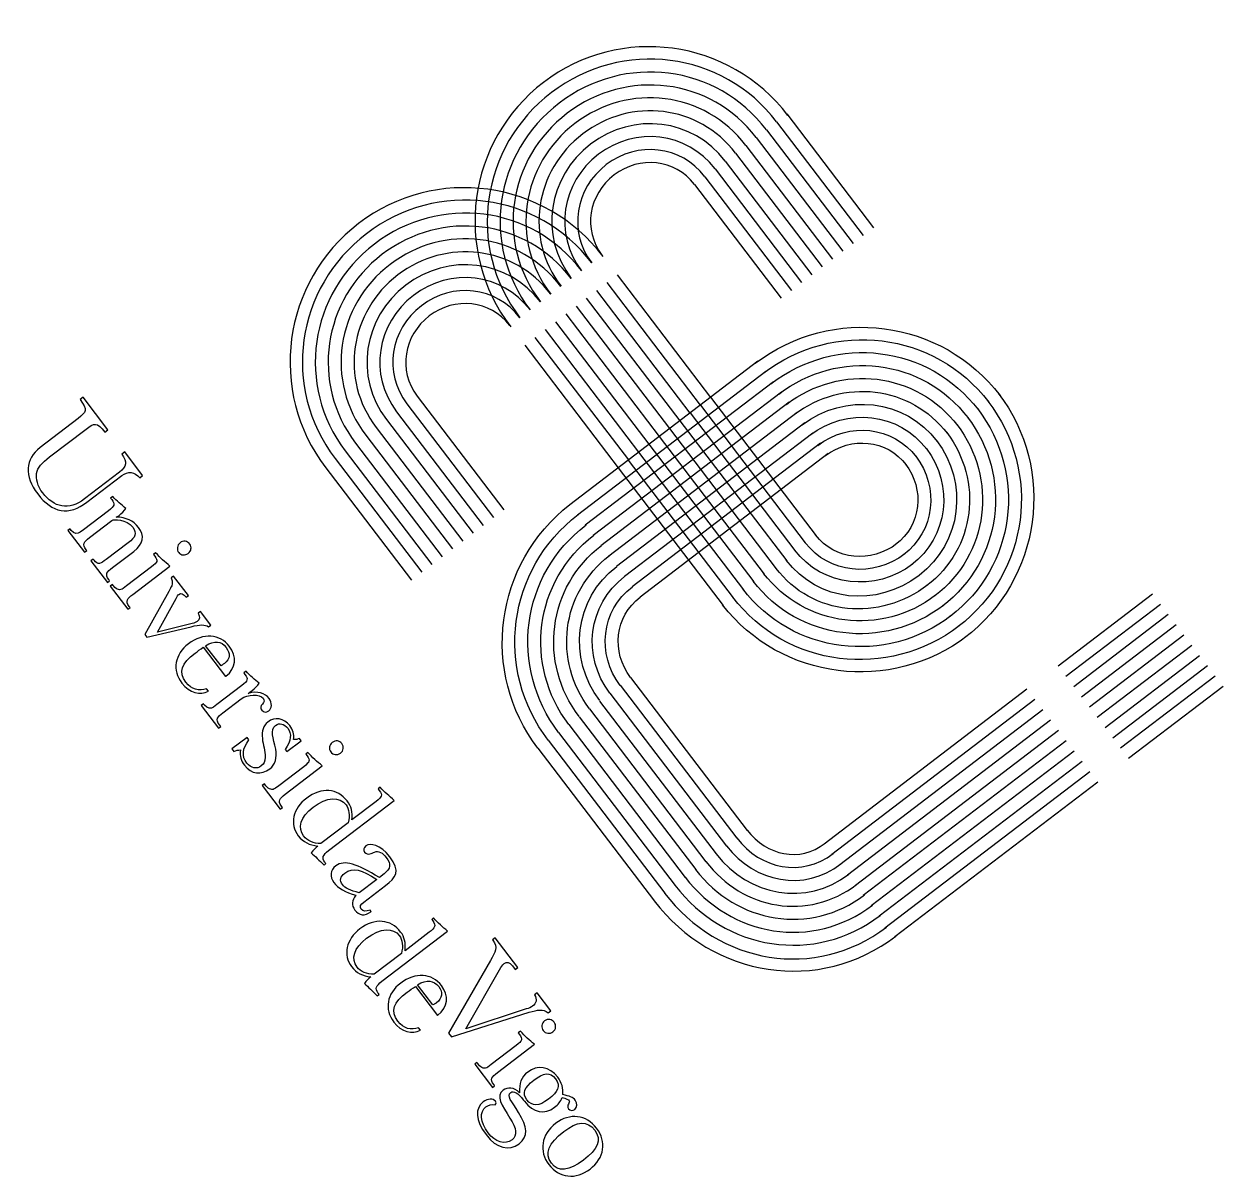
# Model space of a CAD drawing. Header units: metres. Extents: x 1384 to 1901, y 1501 to 2216.
# Drawn here: x 1383.59 to 1428.47, y 2014.92 to 2058.17 of the extents above; entities that cross this region are included whole.
import ezdxf

# ---------------------------------------------------------------- set-up
doc = ezdxf.new("R2010")
doc.units = ezdxf.units.M
doc.header["$LTSCALE"] = 0.05

msp = doc.modelspace()

# ---------------------------------------------------------------- linework, layer by layer
at = {"color": 7}
for points in [[(1412.151, 2054.805), (1415.395, 2050.551)], [(1411.382, 2054.218), (1414.626, 2049.965)], [(1411.767, 2054.512), (1415.01, 2050.258)], [(1410.998, 2053.925), (1414.241, 2049.672)], [(1410.229, 2053.339), (1413.472, 2049.085)], [(1410.613, 2053.632), (1413.857, 2049.378)], [(1409.844, 2053.046), (1413.088, 2048.792)], [(1409.075, 2052.459), (1412.319, 2048.206)], [(1409.46, 2052.752), (1412.703, 2048.499)], [(1408.691, 2052.166), (1411.934, 2047.912)], [(1405.793, 2048.789), (1409.29, 2044.203)], [(1405.409, 2048.496), (1408.906, 2043.91)], [(1404.643, 2047.913), (1408.14, 2043.326)], [(1405.024, 2048.203), (1408.521, 2043.617)], [(1404.259, 2047.619), (1407.756, 2043.033)], [(1403.49, 2047.033), (1406.987, 2042.447)], [(1403.874, 2047.326), (1407.371, 2042.74)], [(1403.102, 2046.737), (1406.599, 2042.151)], [(1402.336, 2046.153), (1405.833, 2041.567)], [(1402.721, 2046.447), (1406.218, 2041.861)], [(1411.066, 2045.552), (1404.021, 2040.18)], [(1411.36, 2045.168), (1404.314, 2039.795)], [(1411.65, 2044.787), (1404.605, 2039.414)], [(1411.943, 2044.402), (1404.898, 2039.03)], [(1385.804, 2044.206), (1385.694, 2044.122)], [(1386.627, 2042.899), (1386.736, 2042.983), (1385.804, 2044.206), (1385.804, 2044.206)], [(1397.929, 2043.959), (1401.172, 2039.706)], [(1398.313, 2044.252), (1401.557, 2039.999)], [(1412.236, 2044.018), (1405.191, 2038.645)], [(1408.913, 2043.915), (1412.84, 2038.765)], [(1409.297, 2044.209), (1413.249, 2039.027)], [(1385.624, 2043.417), (1384.195, 2042.327)], [(1397.544, 2043.666), (1400.788, 2039.413)], [(1412.53, 2043.633), (1405.484, 2038.261)], [(1408.525, 2043.62), (1412.452, 2038.469)], [(1384.553, 2041.971), (1385.927, 2043.018)], [(1396.775, 2043.08), (1400.019, 2038.826)], [(1397.16, 2043.373), (1400.403, 2039.119)], [(1412.823, 2043.249), (1405.777, 2037.876)], [(1407.756, 2043.033), (1411.755, 2037.789)], [(1408.14, 2043.326), (1412.143, 2038.085)], [(1396.006, 2042.493), (1399.25, 2038.24)], [(1396.391, 2042.787), (1399.634, 2038.533)], [(1413.116, 2042.864), (1406.068, 2037.495)], [(1407.371, 2042.74), (1411.299, 2037.589)], [(1387.926, 2041.196), (1388.036, 2041.279), (1387.365, 2042.159), (1387.255, 2042.075)], [(1395.622, 2042.2), (1398.865, 2037.947)], [(1413.407, 2042.483), (1406.361, 2037.111)], [(1406.599, 2042.151), (1410.526, 2037)], [(1413.7, 2042.099), (1406.654, 2036.726)], [(1406.987, 2042.447), (1410.911, 2037.294)], [(1394.853, 2041.614), (1398.096, 2037.36)], [(1395.241, 2041.91), (1398.484, 2037.656)], [(1406.214, 2041.858), (1410.142, 2036.707)], [(1387.164, 2041.397), (1385.859, 2040.402)], [(1385.953, 2040.278), (1387.258, 2041.273)], [(1405.83, 2041.565), (1409.76, 2036.411)], [(1386.919, 2040.493), (1386.836, 2040.43), (1386.878, 2040.375)], [(1386.761, 2039.959), (1385.826, 2039.247), (1385.703, 2039.153)], [(1386.046, 2038.958), (1386.884, 2039.598)], [(1385.325, 2039.277), (1385.242, 2039.215), (1385.861, 2038.404), (1385.943, 2038.467), (1385.922, 2038.494)], [(1387.499, 2038.763), (1386.675, 2038.134)], [(1386.216, 2038.109), (1386.184, 2038.151), (1386.102, 2038.088), (1386.72, 2037.277), (1386.802, 2037.34), (1386.771, 2037.381)], [(1386.906, 2037.832), (1387.702, 2038.439)], [(1388.522, 2038.391), (1388.44, 2038.328), (1388.492, 2038.259)], [(1388.364, 2037.857), (1387.429, 2037.145), (1387.306, 2037.05)], [(1387.67, 2036.829), (1389.058, 2037.887), (1389.058, 2037.887)], [(1386.907, 2037.203), (1386.825, 2037.14), (1387.485, 2036.274), (1387.567, 2036.337), (1387.536, 2036.378)], [(1389.193, 2037.511), (1389.11, 2037.448)], [(1389.665, 2036.72), (1389.748, 2036.783), (1389.193, 2037.511), (1389.193, 2037.511)], [(1389.017, 2036.943), (1388.121, 2035.325), (1388.195, 2035.229), (1389.85, 2035.622)], [(1389.891, 2035.74), (1388.591, 2035.422), (1389.289, 2036.672)], [(1422.301, 2034.152), (1425.841, 2036.852)], [(1422.594, 2033.768), (1426.134, 2036.467)], [(1390.504, 2035.621), (1390.586, 2035.684), (1390.198, 2036.192), (1390.116, 2036.129)], [(1422.885, 2033.387), (1426.425, 2036.086)], [(1423.178, 2033.002), (1426.718, 2035.702)], [(1423.471, 2032.618), (1427.011, 2035.317)], [(1390.302, 2034.859), (1391.141, 2033.76), (1391.141, 2033.76)], [(1390.972, 2034.152), (1390.395, 2034.908)], [(1423.765, 2032.233), (1427.305, 2034.933)], [(1424.058, 2031.849), (1427.598, 2034.548)], [(1424.351, 2031.464), (1427.891, 2034.164)], [(1391.141, 2033.76), (1391.154, 2033.77)], [(1391.906, 2033.952), (1391.824, 2033.889), (1391.866, 2033.834)], [(1406.299, 2033.722), (1410.663, 2028)], [(1424.641, 2031.083), (1428.182, 2033.783)], [(1390.499, 2033.205), (1390.425, 2033.301)], [(1391.748, 2033.419), (1390.814, 2032.706), (1390.69, 2032.612)], [(1405.527, 2033.133), (1409.89, 2027.411)], [(1405.915, 2033.429), (1410.278, 2027.707)], [(1421.136, 2033.28), (1413.54, 2027.488)], [(1424.935, 2030.699), (1428.475, 2033.398)], [(1390.312, 2032.737), (1390.23, 2032.674), (1390.88, 2031.822), (1390.962, 2031.885), (1390.92, 2031.94)], [(1391.044, 2032.404), (1391.718, 2032.917)], [(1405.142, 2032.84), (1409.506, 2027.118)], [(1421.432, 2032.893), (1413.836, 2027.1)], [(1404.373, 2032.254), (1408.737, 2026.531)], [(1404.758, 2032.547), (1409.121, 2026.825)], [(1421.725, 2032.508), (1414.129, 2026.716)], [(1403.986, 2031.958), (1408.349, 2026.236)], [(1422.021, 2032.12), (1414.425, 2026.328)], [(1422.314, 2031.736), (1414.718, 2025.943)], [(1392.017, 2031.385), (1391.943, 2031.481), (1391.38, 2031.052), (1391.453, 2030.956)], [(1393.374, 2031.03), (1393.437, 2030.947), (1393.973, 2031.356), (1393.91, 2031.438), (1393.91, 2031.438)], [(1403.217, 2031.371), (1407.58, 2025.649)], [(1403.601, 2031.665), (1407.965, 2025.942)], [(1422.608, 2031.351), (1415.011, 2025.559)], [(1394.222, 2030.916), (1394.14, 2030.853), (1394.192, 2030.784)], [(1402.829, 2031.076), (1407.192, 2025.353)], [(1422.903, 2030.963), (1415.307, 2025.171)], [(1394.064, 2030.382), (1393.129, 2029.67), (1393.006, 2029.575)], [(1393.37, 2029.354), (1394.758, 2030.412), (1394.758, 2030.412)], [(1423.197, 2030.579), (1415.6, 2024.786)], [(1423.492, 2030.191), (1415.813, 2024.335)], [(1392.597, 2029.741), (1392.514, 2029.679), (1393.185, 2028.799), (1393.267, 2028.862), (1393.236, 2028.903)], [(1396.932, 2029.614), (1396.849, 2029.551), (1396.891, 2029.496)], [(1423.786, 2029.806), (1416.19, 2024.014)], [(1394.998, 2027.248), (1397.457, 2029.124)], [(1396.773, 2029.08), (1395.867, 2028.389)], [(1395.729, 2028.284), (1394.712, 2027.508)], [(1394.826, 2026.704), (1394.895, 2026.756)], [(1397.075, 2026.376), (1396.896, 2026.24)], [(1396.8, 2026.167), (1396.141, 2025.664)], [(1396.316, 2025.32), (1397.127, 2025.938), (1397.127, 2025.938)], [(1396.575, 2024.952), (1396.589, 2024.962), (1396.547, 2025.017)], [(1398.923, 2024.722), (1398.855, 2024.669), (1398.897, 2024.614)], [(1396.99, 2022.356), (1399.449, 2024.232)], [(1398.765, 2024.188), (1397.858, 2023.497)], [(1401.228, 2023.98), (1401.131, 2023.907), (1401.142, 2023.893)], [(1401.875, 2022.931), (1401.98, 2022.794), (1402.076, 2022.867), (1401.228, 2023.98), (1401.228, 2023.98)], [(1397.721, 2023.392), (1396.704, 2022.617)], [(1401.051, 2023.128), (1399.49, 2020.417), (1399.595, 2020.279), (1402.504, 2021.194)], [(1402.386, 2021.321), (1400.128, 2020.577), (1401.447, 2022.865)], [(1396.818, 2021.812), (1396.886, 2021.865)], [(1398.246, 2022.162), (1399.074, 2021.077), (1399.074, 2021.077)], [(1398.904, 2021.469), (1398.328, 2022.225)], [(1403.217, 2021.172), (1403.313, 2021.245), (1402.799, 2021.919), (1402.703, 2021.845)], [(1399.074, 2021.077), (1399.087, 2021.087)], [(1398.432, 2020.522), (1398.358, 2020.618)], [(1402.175, 2020.486), (1402.092, 2020.424), (1402.134, 2020.369)], [(1402.017, 2019.953), (1401.082, 2019.24), (1400.959, 2019.146)], [(1401.313, 2018.938), (1402.701, 2019.996), (1402.701, 2019.996)], [(1400.55, 2019.312), (1400.467, 2019.249), (1401.127, 2018.384), (1401.21, 2018.446), (1401.189, 2018.474)], [(1402.285, 2017.919), (1402.327, 2017.864)]]:
    msp.add_lwpolyline(points, dxfattribs=at)
for points in [[(1412.191, 2054.753), (1410.006, 2057.617), (1405.907, 2058.173), (1403.043, 2055.988)], [(1411.767, 2054.512), (1409.741, 2057.168), (1405.989, 2057.627), (1403.336, 2055.604)], [(1411.382, 2054.218), (1409.52, 2056.66), (1406.074, 2057.078), (1403.632, 2055.216)], [(1410.998, 2053.925), (1409.297, 2056.156), (1406.152, 2056.53), (1403.925, 2054.831)], [(1403.043, 2055.988), (1400.178, 2053.804), (1399.629, 2049.704), (1401.813, 2046.839)], [(1410.613, 2053.632), (1409.073, 2055.651), (1406.231, 2055.988), (1404.215, 2054.45)], [(1403.336, 2055.604), (1400.683, 2053.581), (1400.132, 2049.841), (1402.158, 2047.184)], [(1403.632, 2055.216), (1401.19, 2053.354), (1400.677, 2049.917), (1402.539, 2047.475)], [(1410.229, 2053.339), (1408.853, 2055.143), (1406.316, 2055.439), (1404.511, 2054.062)], [(1403.925, 2054.831), (1401.694, 2053.13), (1401.226, 2050.001), (1402.927, 2047.771)], [(1409.844, 2053.046), (1408.629, 2054.639), (1406.394, 2054.89), (1404.804, 2053.678)], [(1404.215, 2054.45), (1402.199, 2052.913), (1401.772, 2050.083), (1403.312, 2048.064)], [(1409.46, 2052.752), (1408.406, 2054.134), (1406.474, 2054.348), (1405.095, 2053.297)], [(1404.511, 2054.062), (1402.707, 2052.686), (1402.32, 2050.162), (1403.696, 2048.357)], [(1409.075, 2052.459), (1408.185, 2053.626), (1406.558, 2053.799), (1405.391, 2052.909)], [(1404.804, 2053.678), (1403.211, 2052.463), (1402.865, 2050.244), (1404.08, 2048.65)], [(1405.095, 2053.297), (1403.713, 2052.243), (1403.408, 2050.323), (1404.461, 2048.941)], [(1405.27, 2049.475), (1403.086, 2052.34), (1398.99, 2052.898), (1396.122, 2050.711)], [(1405.391, 2052.909), (1404.223, 2052.019), (1403.956, 2050.401), (1404.846, 2049.234)], [(1408.691, 2052.166), (1407.962, 2053.122), (1406.64, 2053.253), (1405.684, 2052.524)], [(1405.684, 2052.524), (1404.728, 2051.795), (1404.501, 2050.483), (1405.23, 2049.527)], [(1404.846, 2049.234), (1402.82, 2051.891), (1399.068, 2052.35), (1396.415, 2050.326)], [(1404.465, 2048.944), (1402.603, 2051.386), (1399.153, 2051.801), (1396.711, 2049.938)], [(1404.077, 2048.648), (1402.376, 2050.878), (1399.235, 2051.255), (1397.004, 2049.554)], [(1396.122, 2050.711), (1393.257, 2048.526), (1392.708, 2044.426), (1394.892, 2041.562)], [(1403.693, 2048.355), (1402.153, 2050.374), (1399.314, 2050.713), (1397.295, 2049.173)], [(1396.415, 2050.326), (1393.762, 2048.303), (1393.215, 2044.566), (1395.241, 2041.91)], [(1403.312, 2048.064), (1401.935, 2049.869), (1399.395, 2050.161), (1397.59, 2048.785)], [(1396.711, 2049.938), (1394.272, 2048.079), (1393.76, 2044.642), (1395.622, 2042.2)], [(1397.004, 2049.554), (1394.777, 2047.856), (1394.305, 2044.724), (1396.006, 2042.493)], [(1402.927, 2047.771), (1401.712, 2049.364), (1399.477, 2049.616), (1397.884, 2048.4)], [(1397.295, 2049.173), (1395.279, 2047.636), (1394.851, 2044.806), (1396.391, 2042.787)], [(1397.59, 2048.785), (1395.789, 2047.411), (1395.399, 2044.884), (1396.775, 2043.08)], [(1402.539, 2047.475), (1401.485, 2048.857), (1399.556, 2049.073), (1398.174, 2048.019)], [(1397.884, 2048.4), (1396.294, 2047.188), (1395.945, 2044.966), (1397.16, 2043.373)], [(1402.155, 2047.182), (1401.264, 2048.349), (1399.637, 2048.522), (1398.47, 2047.632)], [(1398.174, 2048.019), (1396.796, 2046.968), (1396.49, 2045.048), (1397.544, 2043.666)], [(1401.774, 2046.891), (1401.045, 2047.847), (1399.719, 2047.976), (1398.763, 2047.247)], [(1398.47, 2047.632), (1397.303, 2046.741), (1397.039, 2045.127), (1397.929, 2043.959)], [(1410.966, 2045.476), (1413.844, 2047.671), (1417.946, 2047.134), (1420.13, 2044.269)], [(1398.763, 2047.247), (1397.811, 2046.521), (1397.584, 2045.209), (1398.313, 2044.253)], [(1411.256, 2045.095), (1413.92, 2047.126), (1417.682, 2046.675), (1419.703, 2044.025)], [(1411.55, 2044.71), (1414.002, 2046.58), (1417.459, 2046.171), (1419.318, 2043.732)], [(1411.843, 2044.326), (1414.08, 2046.032), (1417.232, 2045.663), (1418.93, 2043.436)], [(1412.136, 2043.941), (1414.162, 2045.486), (1417.009, 2045.159), (1418.546, 2043.143)], [(1412.429, 2043.557), (1414.241, 2044.938), (1416.782, 2044.652), (1418.158, 2042.847)], [(1412.722, 2043.172), (1414.323, 2044.393), (1416.561, 2044.144), (1417.773, 2042.554)], [(1420.064, 2044.356), (1422.246, 2041.495), (1421.681, 2037.394), (1418.803, 2035.199)], [(1385.694, 2044.122), (1385.987, 2043.738), (1385.926, 2043.647), (1385.624, 2043.417)], [(1413.013, 2042.791), (1414.398, 2043.848), (1416.338, 2043.639), (1417.389, 2042.261)], [(1419.676, 2044.06), (1421.697, 2041.41), (1421.229, 2037.656), (1418.561, 2035.623)], [(1418.904, 2043.471), (1420.602, 2041.244), (1420.216, 2038.101), (1417.975, 2036.392)], [(1419.292, 2043.767), (1421.151, 2041.328), (1420.721, 2037.877), (1418.268, 2036.007)], [(1385.927, 2043.018), (1386.216, 2043.238), (1386.323, 2043.298), (1386.627, 2042.899)], [(1413.306, 2042.407), (1414.477, 2043.3), (1416.111, 2043.132), (1417.001, 2041.965)], [(1418.519, 2043.178), (1420.054, 2041.165), (1419.711, 2038.318), (1417.685, 2036.773)], [(1413.599, 2042.022), (1414.559, 2042.754), (1415.888, 2042.628), (1416.617, 2041.672)], [(1417.747, 2042.589), (1418.959, 2040.999), (1418.698, 2038.762), (1417.098, 2037.542)], [(1418.132, 2042.882), (1419.505, 2041.081), (1419.206, 2038.541), (1417.391, 2037.157)], [(1384.195, 2042.327), (1383.631, 2041.897), (1383.595, 2041.261), (1384.108, 2040.588)], [(1387.255, 2042.075), (1387.465, 2041.8), (1387.439, 2041.606), (1387.164, 2041.397)], [(1417.363, 2042.295), (1418.414, 2040.917), (1418.191, 2038.983), (1416.805, 2037.926)], [(1384.064, 2041.358), (1384.107, 2041.587), (1384.265, 2041.75), (1384.553, 2041.971)], [(1416.59, 2041.706), (1417.316, 2040.754), (1417.181, 2039.423), (1416.221, 2038.692)], [(1416.975, 2042), (1417.862, 2040.836), (1417.689, 2039.203), (1416.514, 2038.307)], [(1384.298, 2040.624), (1384.099, 2040.885), (1384.038, 2041.165), (1384.064, 2041.358)], [(1387.258, 2041.273), (1387.492, 2041.451), (1387.734, 2041.419), (1387.926, 2041.196)], [(1384.108, 2040.588), (1384.653, 2039.873), (1385.28, 2039.764), (1385.953, 2040.278)], [(1385.859, 2040.402), (1385.268, 2039.951), (1384.707, 2040.088), (1384.298, 2040.624)], [(1386.878, 2040.375), (1387.004, 2040.21), (1386.994, 2040.138), (1386.761, 2039.959)], [(1387.413, 2040.044), (1387.236, 2040.191), (1387.069, 2040.325), (1386.919, 2040.493)], [(1387.142, 2039.772), (1387.252, 2039.856), (1387.341, 2039.968), (1387.413, 2040.044)], [(1402.829, 2031.076), (1400.66, 2033.919), (1401.199, 2037.99), (1404.025, 2040.189)], [(1403.217, 2031.371), (1401.196, 2034.021), (1401.668, 2037.777), (1404.338, 2039.814)], [(1386.884, 2039.598), (1386.953, 2039.65), (1387.434, 2039.647), (1387.664, 2039.345)], [(1387.049, 2039.723), (1387.077, 2039.744), (1387.115, 2039.751), (1387.142, 2039.772)], [(1387.885, 2039.339), (1387.697, 2039.587), (1387.405, 2039.712), (1387.049, 2039.723)], [(1387.664, 2039.345), (1387.842, 2039.111), (1387.761, 2038.962), (1387.499, 2038.763)], [(1403.605, 2031.667), (1401.745, 2034.106), (1402.176, 2037.557), (1404.632, 2039.429)], [(1385.367, 2039.222), (1385.346, 2039.25), (1385.335, 2039.264), (1385.325, 2039.277)], [(1385.703, 2039.153), (1385.606, 2039.079), (1385.461, 2039.099), (1385.367, 2039.222)], [(1385.922, 2038.494), (1385.765, 2038.7), (1385.84, 2038.801), (1386.046, 2038.958)], [(1387.702, 2038.439), (1388.073, 2038.722), (1388.126, 2039.023), (1387.885, 2039.339)], [(1403.989, 2031.96), (1402.291, 2034.188), (1402.684, 2037.336), (1404.925, 2039.045)], [(1416.27, 2038.729), (1415.307, 2037.994), (1413.954, 2038.102), (1413.225, 2039.058)], [(1389.435, 2038.761), (1389.325, 2038.677), (1389.302, 2038.507), (1389.386, 2038.397)], [(1389.798, 2038.712), (1389.704, 2038.835), (1389.559, 2038.855), (1389.435, 2038.761)], [(1389.739, 2038.362), (1389.862, 2038.457), (1389.882, 2038.602), (1389.798, 2038.712)], [(1404.377, 2032.256), (1402.842, 2034.269), (1403.185, 2037.116), (1405.215, 2038.664)], [(1416.854, 2037.963), (1415.465, 2036.904), (1413.485, 2037.115), (1412.434, 2038.493)], [(1416.563, 2038.344), (1415.389, 2037.449), (1413.73, 2037.598), (1412.84, 2038.765)], [(1386.675, 2038.134), (1386.469, 2037.977), (1386.362, 2037.917), (1386.216, 2038.109)], [(1388.492, 2038.259), (1388.618, 2038.094), (1388.597, 2038.035), (1388.364, 2037.857)], [(1389.058, 2037.887), (1388.87, 2038.048), (1388.693, 2038.195), (1388.522, 2038.391)], [(1389.386, 2038.397), (1389.47, 2038.288), (1389.629, 2038.278), (1389.739, 2038.362)], [(1404.765, 2032.552), (1403.391, 2034.353), (1403.693, 2036.895), (1405.508, 2038.279)], [(1417.098, 2037.542), (1415.501, 2036.324), (1413.323, 2036.537), (1412.124, 2038.109)], [(1386.771, 2037.381), (1386.614, 2037.587), (1386.699, 2037.674), (1386.906, 2037.832)], [(1405.147, 2032.855), (1403.94, 2034.438), (1404.194, 2036.663), (1405.78, 2037.873)], [(1417.719, 2036.799), (1415.693, 2035.254), (1412.812, 2035.605), (1411.278, 2037.617)], [(1417.426, 2037.184), (1415.614, 2035.802), (1413.11, 2036.012), (1411.736, 2037.813)], [(1386.959, 2037.134), (1386.939, 2037.161), (1386.928, 2037.175), (1386.907, 2037.203)], [(1387.306, 2037.05), (1387.196, 2036.966), (1387.064, 2036.996), (1386.959, 2037.134)], [(1389.102, 2037.116), (1389.089, 2037.106), (1389.068, 2037.047), (1389.017, 2036.943)], [(1389.11, 2037.448), (1389.187, 2037.29), (1389.13, 2037.137), (1389.102, 2037.116)], [(1405.527, 2033.133), (1404.476, 2034.512), (1404.695, 2036.443), (1406.078, 2037.497)], [(1405.911, 2033.426), (1405.024, 2034.59), (1405.197, 2036.223), (1406.368, 2037.116)], [(1418.01, 2036.418), (1415.772, 2034.712), (1412.583, 2035.101), (1410.885, 2037.328)], [(1387.536, 2036.378), (1387.379, 2036.584), (1387.464, 2036.671), (1387.67, 2036.829)], [(1389.289, 2036.672), (1389.337, 2036.752), (1389.357, 2036.811), (1389.385, 2036.832)], [(1389.385, 2036.832), (1389.467, 2036.895), (1389.561, 2036.857), (1389.665, 2036.72)], [(1406.299, 2033.722), (1405.573, 2034.675), (1405.705, 2036.003), (1406.661, 2036.732)], [(1418.596, 2035.649), (1415.932, 2033.618), (1412.144, 2034.082), (1410.124, 2036.731)], [(1418.303, 2036.034), (1415.851, 2034.163), (1412.36, 2034.596), (1410.5, 2037.035)], [(1418.903, 2035.275), (1416.039, 2033.091), (1411.93, 2033.623), (1409.739, 2036.438)], [(1390.074, 2035.814), (1390.046, 2035.793), (1389.981, 2035.765), (1389.891, 2035.74)], [(1390.116, 2036.129), (1390.183, 2035.985), (1390.184, 2035.898), (1390.074, 2035.814)], [(1391.28, 2034.887), (1390.934, 2035.341), (1390.302, 2035.401), (1389.752, 2034.982)], [(1389.85, 2035.622), (1390.182, 2035.701), (1390.368, 2035.713), (1390.504, 2035.621)], [(1389.752, 2034.982), (1389.23, 2034.584), (1389.138, 2033.992), (1389.504, 2033.511)], [(1390, 2034.628), (1390.096, 2034.702), (1390.192, 2034.775), (1390.302, 2034.859)], [(1390.395, 2034.908), (1390.732, 2035.121), (1390.975, 2035.089), (1391.163, 2034.842)], [(1391.154, 2033.77), (1391.539, 2034.063), (1391.574, 2034.503), (1391.28, 2034.887)], [(1389.656, 2033.54), (1389.363, 2033.925), (1389.505, 2034.251), (1390, 2034.628)], [(1391.163, 2034.842), (1391.331, 2034.622), (1391.315, 2034.414), (1391.095, 2034.247)], [(1391.095, 2034.247), (1391.082, 2034.236), (1391.04, 2034.205), (1390.972, 2034.152)], [(1389.504, 2033.511), (1389.787, 2033.14), (1390.193, 2033.037), (1390.499, 2033.205)], [(1390.425, 2033.301), (1390.164, 2033.188), (1389.855, 2033.279), (1389.656, 2033.54)], [(1391.866, 2033.834), (1391.992, 2033.67), (1391.982, 2033.597), (1391.748, 2033.419)], [(1392.401, 2033.504), (1392.234, 2033.637), (1392.056, 2033.784), (1391.906, 2033.952)], [(1391.718, 2032.917), (1391.965, 2033.106), (1392.421, 2033.106), (1392.547, 2032.941)], [(1391.992, 2033.127), (1392.047, 2033.169), (1392.089, 2033.2), (1392.13, 2033.232)], [(1392.768, 2032.936), (1392.621, 2033.129), (1392.327, 2033.23), (1391.992, 2033.127)], [(1392.13, 2033.232), (1392.24, 2033.316), (1392.339, 2033.413), (1392.401, 2033.504)], [(1390.354, 2032.682), (1390.333, 2032.709), (1390.323, 2032.723), (1390.312, 2032.737)], [(1390.69, 2032.612), (1390.594, 2032.539), (1390.449, 2032.558), (1390.354, 2032.682)], [(1392.518, 2032.723), (1392.446, 2032.647), (1392.436, 2032.574), (1392.499, 2032.492)], [(1392.547, 2032.941), (1392.599, 2032.873), (1392.59, 2032.8), (1392.518, 2032.723)], [(1392.755, 2032.47), (1392.878, 2032.564), (1392.894, 2032.771), (1392.768, 2032.936)], [(1390.92, 2031.94), (1390.753, 2032.16), (1390.838, 2032.247), (1391.044, 2032.404)], [(1392.499, 2032.492), (1392.562, 2032.409), (1392.672, 2032.407), (1392.755, 2032.47)], [(1393.544, 2031.919), (1393.323, 2032.208), (1392.984, 2032.254), (1392.723, 2032.055)], [(1392.723, 2032.055), (1392.558, 2031.929), (1392.481, 2031.717), (1392.517, 2031.441)], [(1393.018, 2031.041), (1392.939, 2031.458), (1392.781, 2031.751), (1393.015, 2031.929)], [(1393.015, 2031.929), (1393.152, 2032.034), (1393.332, 2031.997), (1393.468, 2031.819)], [(1393.468, 2031.819), (1393.625, 2031.612), (1393.593, 2031.37), (1393.374, 2031.03)], [(1393.683, 2031.395), (1393.712, 2031.613), (1393.669, 2031.754), (1393.544, 2031.919)], [(1391.937, 2030.521), (1391.738, 2030.782), (1391.764, 2031.062), (1392.017, 2031.385)], [(1392.517, 2031.441), (1392.533, 2031.192), (1392.639, 2030.969), (1392.62, 2030.737)], [(1393.91, 2031.438), (1393.845, 2031.41), (1393.769, 2031.396), (1393.683, 2031.395)], [(1395.135, 2031.286), (1395.025, 2031.202), (1394.992, 2031.046), (1395.076, 2030.936)], [(1395.488, 2031.251), (1395.404, 2031.361), (1395.259, 2031.38), (1395.135, 2031.286)], [(1391.453, 2030.956), (1391.533, 2030.994), (1391.608, 2031.009), (1391.695, 2031.009)], [(1391.695, 2031.009), (1391.662, 2030.767), (1391.715, 2030.612), (1391.852, 2030.434)], [(1392.796, 2030.306), (1393.002, 2030.463), (1393.073, 2030.713), (1393.018, 2031.041)], [(1394.758, 2030.412), (1394.57, 2030.573), (1394.382, 2030.734), (1394.222, 2030.916)], [(1395.076, 2030.936), (1395.159, 2030.826), (1395.329, 2030.803), (1395.439, 2030.887)], [(1395.439, 2030.887), (1395.562, 2030.982), (1395.582, 2031.127), (1395.488, 2031.251)], [(1391.852, 2030.434), (1392.103, 2030.104), (1392.466, 2030.055), (1392.796, 2030.306)], [(1392.477, 2030.411), (1392.312, 2030.285), (1392.094, 2030.315), (1391.937, 2030.521)], [(1392.62, 2030.737), (1392.611, 2030.578), (1392.587, 2030.495), (1392.477, 2030.411)], [(1394.192, 2030.784), (1394.318, 2030.619), (1394.297, 2030.56), (1394.064, 2030.382)], [(1392.649, 2029.673), (1392.639, 2029.686), (1392.618, 2029.714), (1392.597, 2029.741)], [(1393.006, 2029.575), (1392.896, 2029.491), (1392.764, 2029.522), (1392.649, 2029.673)], [(1395.692, 2029.103), (1395.335, 2029.57), (1394.727, 2029.627), (1394.177, 2029.208)], [(1396.891, 2029.496), (1397.027, 2029.317), (1396.993, 2029.248), (1396.773, 2029.08)], [(1397.457, 2029.124), (1397.27, 2029.284), (1397.092, 2029.432), (1396.932, 2029.614)], [(1393.236, 2028.903), (1393.079, 2029.109), (1393.164, 2029.196), (1393.37, 2029.354)], [(1394.177, 2029.208), (1393.655, 2028.81), (1393.528, 2028.235), (1393.863, 2027.795)], [(1394.415, 2028.868), (1394.937, 2029.266), (1395.417, 2029.263), (1395.648, 2028.96)], [(1395.867, 2028.389), (1395.895, 2028.693), (1395.849, 2028.896), (1395.692, 2029.103)], [(1394.06, 2027.793), (1393.84, 2028.082), (1393.934, 2028.501), (1394.415, 2028.868)], [(1395.648, 2028.96), (1395.773, 2028.796), (1395.793, 2028.571), (1395.729, 2028.284)], [(1393.863, 2027.795), (1394.041, 2027.562), (1394.284, 2027.443), (1394.589, 2027.414)], [(1394.712, 2027.508), (1394.429, 2027.51), (1394.207, 2027.601), (1394.06, 2027.793)], [(1410.277, 2027.716), (1411.172, 2026.542), (1412.707, 2026.239), (1413.878, 2027.132)], [(1410.664, 2028.012), (1411.396, 2027.053), (1412.628, 2026.787), (1413.584, 2027.516)], [(1394.589, 2027.414), (1394.506, 2027.351), (1394.421, 2027.264), (1394.345, 2027.163)], [(1394.853, 2026.811), (1394.737, 2026.962), (1394.778, 2027.08), (1394.998, 2027.248)], [(1396.389, 2027.418), (1396.307, 2027.355), (1396.294, 2027.258), (1396.346, 2027.19)], [(1397.284, 2027.014), (1396.938, 2027.467), (1396.554, 2027.544), (1396.389, 2027.418)], [(1396.716, 2027.189), (1396.861, 2027.256), (1397.02, 2027.16), (1397.157, 2026.982)], [(1409.892, 2027.423), (1410.949, 2026.038), (1412.791, 2025.69), (1414.173, 2026.744)], [(1394.345, 2027.163), (1394.488, 2027.033), (1394.652, 2026.875), (1394.826, 2026.704)], [(1394.895, 2026.756), (1394.874, 2026.784), (1394.863, 2026.798), (1394.853, 2026.811)], [(1396.896, 2026.24), (1396.063, 2026.735), (1395.595, 2026.921), (1395.265, 2026.669)], [(1396.346, 2027.19), (1396.461, 2027.038), (1396.613, 2027.154), (1396.716, 2027.189)], [(1397.157, 2026.982), (1397.345, 2026.734), (1397.322, 2026.565), (1397.075, 2026.376)], [(1397.127, 2025.938), (1397.512, 2026.231), (1397.703, 2026.464), (1397.284, 2027.014)], [(1409.12, 2026.834), (1410.501, 2025.023), (1412.952, 2024.596), (1414.76, 2025.975)], [(1409.504, 2027.127), (1410.724, 2025.527), (1412.87, 2025.142), (1414.467, 2026.359)], [(1395.265, 2026.669), (1395.059, 2026.512), (1395.026, 2026.27), (1395.194, 2026.05)], [(1395.516, 2025.97), (1395.401, 2026.121), (1395.434, 2026.277), (1395.599, 2026.403)], [(1395.599, 2026.403), (1395.901, 2026.633), (1396.244, 2026.525), (1396.8, 2026.167)], [(1408.732, 2026.538), (1410.277, 2024.512), (1413.036, 2024.047), (1415.056, 2025.587)], [(1395.194, 2026.05), (1395.351, 2025.844), (1395.626, 2025.684), (1396.017, 2025.57)], [(1396.141, 2025.664), (1395.819, 2025.744), (1395.61, 2025.846), (1395.516, 2025.97)], [(1407.959, 2025.949), (1409.829, 2023.497), (1413.197, 2022.953), (1415.642, 2024.818)], [(1408.347, 2026.245), (1410.056, 2024.004), (1413.115, 2023.499), (1415.349, 2025.202)], [(1396.017, 2025.57), (1395.856, 2025.382), (1395.844, 2025.198), (1395.98, 2025.02)], [(1407.575, 2025.656), (1409.606, 2022.992), (1413.215, 2022.354), (1415.876, 2024.382)], [(1395.98, 2025.02), (1396.137, 2024.814), (1396.355, 2024.784), (1396.575, 2024.952)], [(1396.218, 2025.049), (1396.145, 2025.145), (1396.193, 2025.225), (1396.316, 2025.32)], [(1396.547, 2025.017), (1396.392, 2024.964), (1396.281, 2024.967), (1396.218, 2025.049)], [(1407.187, 2025.36), (1409.382, 2022.482), (1413.36, 2021.856), (1416.231, 2024.045)], [(1397.694, 2024.197), (1397.327, 2024.678), (1396.718, 2024.735), (1396.169, 2024.316)], [(1398.897, 2024.614), (1399.033, 2024.436), (1398.985, 2024.356), (1398.765, 2024.188)], [(1399.449, 2024.232), (1399.272, 2024.379), (1399.084, 2024.54), (1398.923, 2024.722)], [(1396.169, 2024.316), (1395.647, 2023.918), (1395.53, 2023.33), (1395.855, 2022.904)], [(1396.417, 2023.962), (1396.953, 2024.371), (1397.419, 2024.357), (1397.64, 2024.069)], [(1397.858, 2023.497), (1397.887, 2023.801), (1397.84, 2024.005), (1397.694, 2024.197)], [(1396.063, 2022.888), (1395.832, 2023.19), (1395.936, 2023.595), (1396.417, 2023.962)], [(1397.64, 2024.069), (1397.765, 2023.904), (1397.795, 2023.666), (1397.721, 2023.392)], [(1401.142, 2023.893), (1401.352, 2023.618), (1401.232, 2023.461), (1401.051, 2023.128)], [(1395.855, 2022.904), (1396.033, 2022.67), (1396.276, 2022.551), (1396.58, 2022.522)], [(1396.704, 2022.617), (1396.421, 2022.618), (1396.199, 2022.709), (1396.063, 2022.888)], [(1401.447, 2022.865), (1401.495, 2022.945), (1401.54, 2023.001), (1401.567, 2023.022)], [(1401.567, 2023.022), (1401.663, 2023.095), (1401.771, 2023.068), (1401.875, 2022.931)], [(1396.58, 2022.522), (1396.498, 2022.459), (1396.412, 2022.372), (1396.337, 2022.271)], [(1396.845, 2021.92), (1396.729, 2022.071), (1396.77, 2022.189), (1396.99, 2022.356)], [(1399.224, 2022.191), (1398.867, 2022.658), (1398.245, 2022.705), (1397.695, 2022.286)], [(1398.328, 2022.225), (1398.676, 2022.425), (1398.932, 2022.403), (1399.12, 2022.155)], [(1396.337, 2022.271), (1396.48, 2022.141), (1396.644, 2021.984), (1396.818, 2021.812)], [(1396.886, 2021.865), (1396.865, 2021.892), (1396.855, 2021.906), (1396.845, 2021.92)], [(1397.695, 2022.286), (1397.173, 2021.888), (1397.071, 2021.31), (1397.437, 2020.829)], [(1397.589, 2020.858), (1397.296, 2021.242), (1397.438, 2021.568), (1397.933, 2021.946)], [(1397.933, 2021.946), (1398.029, 2022.019), (1398.15, 2022.089), (1398.246, 2022.162)], [(1399.12, 2022.155), (1399.277, 2021.949), (1399.258, 2021.718), (1399.039, 2021.55)], [(1399.087, 2021.087), (1399.472, 2021.381), (1399.507, 2021.82), (1399.224, 2022.191)], [(1402.703, 2021.845), (1402.815, 2021.67), (1402.771, 2021.528), (1402.634, 2021.423)], [(1399.039, 2021.55), (1399.025, 2021.54), (1398.984, 2021.508), (1398.904, 2021.469)], [(1402.634, 2021.423), (1402.579, 2021.381), (1402.5, 2021.343), (1402.386, 2021.321)], [(1402.504, 2021.194), (1402.825, 2021.286), (1403.029, 2021.333), (1403.217, 2021.172)], [(1403.441, 2020.821), (1403.357, 2020.931), (1403.201, 2020.965), (1403.077, 2020.87)], [(1397.437, 2020.829), (1397.72, 2020.458), (1398.125, 2020.354), (1398.432, 2020.522)], [(1398.358, 2020.618), (1398.097, 2020.506), (1397.799, 2020.583), (1397.589, 2020.858)], [(1403.077, 2020.87), (1402.967, 2020.786), (1402.945, 2020.617), (1403.028, 2020.507)], [(1403.028, 2020.507), (1403.112, 2020.397), (1403.282, 2020.374), (1403.392, 2020.458)], [(1403.392, 2020.458), (1403.515, 2020.552), (1403.524, 2020.711), (1403.441, 2020.821)], [(1402.134, 2020.369), (1402.271, 2020.19), (1402.25, 2020.131), (1402.017, 2019.953)], [(1402.701, 2019.996), (1402.523, 2020.144), (1402.335, 2020.304), (1402.175, 2020.486)], [(1400.602, 2019.243), (1400.591, 2019.257), (1400.57, 2019.285), (1400.55, 2019.312)], [(1400.959, 2019.146), (1400.849, 2019.062), (1400.717, 2019.092), (1400.602, 2019.243)], [(1403.571, 2018.769), (1403.267, 2019.168), (1402.807, 2019.23), (1402.45, 2018.958)], [(1401.189, 2018.474), (1401.021, 2018.694), (1401.107, 2018.781), (1401.313, 2018.938)], [(1402.45, 2018.958), (1402.202, 2018.769), (1402.121, 2018.533), (1402.148, 2018.184)], [(1402.68, 2018.655), (1403.038, 2018.928), (1403.279, 2018.981), (1403.489, 2018.707)], [(1403.489, 2018.707), (1403.698, 2018.432), (1403.582, 2018.213), (1403.225, 2017.941)], [(1403.766, 2018.114), (1403.785, 2018.346), (1403.728, 2018.563), (1403.571, 2018.769)], [(1401.532, 2018.28), (1401.244, 2018.06), (1401.482, 2017.719), (1401.786, 2017.235)], [(1402.148, 2018.184), (1401.929, 2018.387), (1401.697, 2018.405), (1401.532, 2018.28)], [(1401.817, 2018.192), (1401.913, 2018.265), (1402.086, 2018.18), (1402.285, 2017.919)], [(1402.42, 2017.914), (1402.231, 2018.161), (1402.323, 2018.383), (1402.68, 2018.655)], [(1400.783, 2017.838), (1400.48, 2017.608), (1400.48, 2017.152), (1400.889, 2016.616)], [(1401.242, 2017.863), (1401.158, 2017.973), (1400.961, 2017.974), (1400.783, 2017.838)], [(1401.236, 2017.728), (1401.281, 2017.783), (1401.273, 2017.821), (1401.242, 2017.863)], [(1402.109, 2017.438), (1401.836, 2017.881), (1401.652, 2018.066), (1401.817, 2018.192)], [(1402.327, 2017.864), (1402.652, 2017.438), (1403.085, 2017.356), (1403.456, 2017.638)], [(1403.225, 2017.941), (1402.868, 2017.668), (1402.609, 2017.666), (1402.42, 2017.914)], [(1403.456, 2017.638), (1403.593, 2017.743), (1403.668, 2017.844), (1403.74, 2018.007)], [(1403.74, 2018.007), (1403.895, 2017.974), (1403.975, 2017.926), (1404.007, 2017.885)], [(1404.231, 2017.904), (1404.147, 2018.014), (1404.005, 2018.058), (1403.766, 2018.114)], [(1404.007, 2017.885), (1404.049, 2017.83), (1403.884, 2017.704), (1403.978, 2017.58)], [(1404.21, 2017.561), (1404.306, 2017.635), (1404.325, 2017.78), (1404.231, 2017.904)], [(1400.971, 2016.679), (1400.657, 2017.091), (1400.647, 2017.474), (1400.881, 2017.652)], [(1400.881, 2017.652), (1400.977, 2017.726), (1401.105, 2017.758), (1401.236, 2017.728)], [(1402.126, 2016.276), (1402.483, 2016.549), (1402.445, 2016.911), (1402.109, 2017.438)], [(1405.028, 2016.86), (1404.65, 2017.354), (1404.021, 2017.439), (1403.498, 2017.041)], [(1403.978, 2017.58), (1404.03, 2017.512), (1404.127, 2017.499), (1404.21, 2017.561)], [(1401.786, 2017.235), (1402.042, 2016.843), (1402.068, 2016.58), (1401.862, 2016.423)], [(1403.498, 2017.041), (1402.949, 2016.622), (1402.864, 2015.992), (1403.241, 2015.497)], [(1403.802, 2016.729), (1404.31, 2017.116), (1404.673, 2017.154), (1404.956, 2016.783)], [(1400.889, 2016.616), (1401.287, 2016.093), (1401.755, 2015.994), (1402.126, 2016.276)], [(1401.862, 2016.423), (1401.601, 2016.224), (1401.233, 2016.335), (1400.971, 2016.679)], [(1403.334, 2015.546), (1403.062, 2015.904), (1403.225, 2016.289), (1403.802, 2016.729)], [(1404.956, 2016.783), (1405.238, 2016.412), (1405.068, 2016.065), (1404.533, 2015.656)], [(1404.784, 2015.327), (1405.32, 2015.735), (1405.415, 2016.351), (1405.028, 2016.86)], [(1404.533, 2015.656), (1403.997, 2015.248), (1403.586, 2015.217), (1403.334, 2015.546)], [(1403.241, 2015.497), (1403.629, 2014.989), (1404.248, 2014.918), (1404.784, 2015.327)]]:
    msp.add_open_spline(points, degree=3, dxfattribs=at)

doc.saveas('drawing.dxf')
